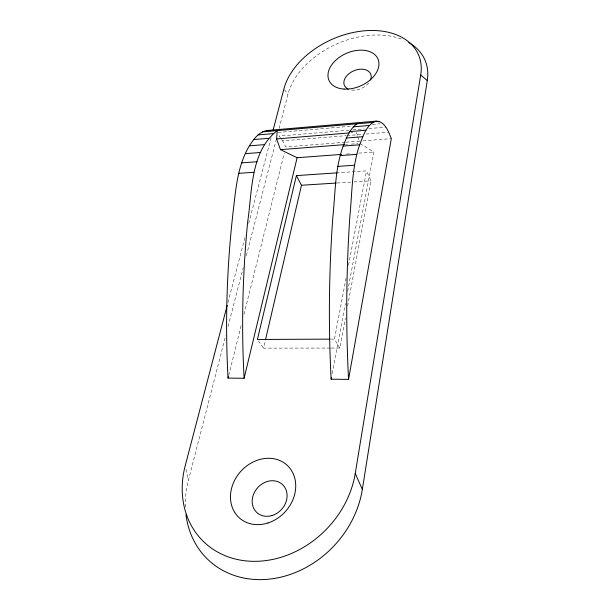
<?xml version="1.0" encoding="UTF-8"?>
<svg xmlns="http://www.w3.org/2000/svg" width="610" height="610" viewBox="0 0 610 610"><rect width="100%" height="100%" fill="white"/><g stroke="black" fill="none" stroke-linecap="round" stroke-linejoin="round"><path stroke-width="0.46" stroke-dasharray="3.05 2.29" d="M331.207 348.051L339.785 348.043L345.359 318.145M347.616 306.006L370.941 180.834L366.518 170.876L338.085 172.798M332.191 373.587L345.374 303.467M347.662 291.313L373.861 152.004L359.808 143.449M339.785 348.043L334.448 339.107L346.213 277.42M348.523 265.274L366.518 170.876M330.254 348.051L263.55 348.135L265.274 340.731M228.727 375.333L241.667 323.552M243.977 314.302L284.199 153.415M185.364 507.078A96.594 82.053 -47.1 0 1 188.368 480.413L225.669 335.767M228.048 326.556L243.253 267.592M246.348 255.62L276.048 140.452M279.136 128.481L287.928 94.39A73.97 50.012 -23.7 0 1 402.181 39.383M227.934 302.59L245.54 235.353M248.682 223.374L271.114 137.715M278.061 132.431L352.649 126.11M372.474 124.432L380.03 123.792M349.042 130.22L279.083 136.045L281.103 138.79M352.824 129.899L364.17 128.954M368.897 128.565L385.916 127.147M350.826 132.82L352.71 132.667M281.614 139.469L282.628 140.841L346.106 135.672M347.06 135.595L362.218 134.36M366.008 134.055L387.8 132.278M345.161 142.252L285.815 146.941L282.628 140.841M346.099 142.183L362.111 140.918M363.057 140.841L391.315 138.615M345.641 144.555L347.525 144.402M351.307 144.112L357.917 143.594M346.381 154.048L351.116 153.689M358.703 153.125L373.861 152.004M337.147 182.985L353.106 181.971M354.044 181.91L370.941 180.834M330.65 339.122L334.448 339.107M284.405 89.578L287.928 94.39M258.434 340.906L263.55 348.135M356.469 132.355L357.498 135.771M357.75 136.617L359.29 141.741M186.019 469.326L188.368 480.413M368.669 83.044A14.327 9.615 -23.6 0 1 350.796 89.929"/><path stroke-width="0.91" d="M341.646 154.399L297.116 157.715L280.463 149.641L276.597 138.927L277.23 130.609C250.222 151.737 252.281 191.182 247.675 221.865C242.62 273.821 241.263 326.152 244.114 378.276L228.033 378.108C224.892 320.669 226.989 262.979 233.821 205.875C236.146 185.257 238.479 163.999 249.383 145.836C253.516 139.271 258.716 132.057 266.844 130.525L376.256 121.123C385.185 121.359 388.486 131.729 391.315 138.615L348.562 379.382L331.138 379.199C328.287 325.351 328.973 271.328 332.808 217.549C335.347 193.637 334.867 168.955 343.156 146.064C346.343 137.974 349.614 129.099 356.926 123.8M376.256 121.123C366.313 124.387 363.217 136.114 359.641 144.791C351.695 167.895 352.229 192.646 349.835 216.687C346.259 270.832 345.71 325.191 348.562 379.382M185.951 514.604A96.594 82.053 -47.1 0 0 272.571 578.722A96.594 82.053 -47.1 0 0 362.332 489.426L427.282 80.573A73.97 50.012 -23.7 0 0 408.791 42.547M362.332 489.426L355.249 473.444L420.709 75.022A72.75 48.869 -23.9 0 0 363.194 30.927A72.75 48.869 -23.9 0 0 283.902 88.892L273.044 130.342M331.138 379.199L331.489 377.331M265.487 339.808L301.477 185.257L296.384 175.611L337.139 172.859M296.384 175.611L257.405 339.465L329.697 339.129M244.114 378.276L297.116 157.715M228.033 378.108L228.491 376.256M227.21 305.358L185.242 465.636A94.42 79.536 -45.7 0 0 250.71 561.253A94.42 79.536 -45.7 0 0 355.249 473.444M377.735 121.68L379.626 121.512M262.445 131.874L372.824 122.442M258.015 134.886L272.922 133.628M353.335 126.834L369.378 125.485M253.63 139.553L268.667 138.31M349.789 131.592L365.985 130.258M276.597 138.927L348.95 132.972M249.383 145.836L264.549 144.616M346.373 138.028L362.714 136.716M280.463 149.641L344.696 144.623M245.365 153.651L260.645 152.462M343.156 146.064L359.641 144.791M241.659 162.878L257.054 161.742M340.212 155.588L356.827 154.353M238.358 173.37L253.859 172.279M337.604 166.423L354.341 165.249M301.477 185.257L336.209 183.046M266.844 130.525L270.268 130.746M420.709 75.022L427.282 80.573M348.219 89.113A14.327 9.615 -23.6 0 1 346.289 76.41A14.327 9.615 -23.6 0 1 363.682 69.319A14.327 9.615 -23.6 0 1 370.491 80.024M272.167 515.488A18.994 16.15 -48.4 0 0 283.337 485.392A18.994 16.15 -48.4 0 0 253.417 494.664A18.994 16.15 -48.4 0 0 272.167 515.488M344.07 89.075A26.741 17.759 -23.7 0 0 378.688 61.213A26.741 17.759 -23.7 0 0 337.612 58.636A26.741 17.759 -23.7 0 0 344.07 89.075M268.011 522.968A35.555 30.027 -47.9 0 0 288.591 466.703A35.555 30.027 -47.9 0 0 232.715 484.683A35.555 30.027 -47.9 0 0 268.011 522.968"/></g></svg>
